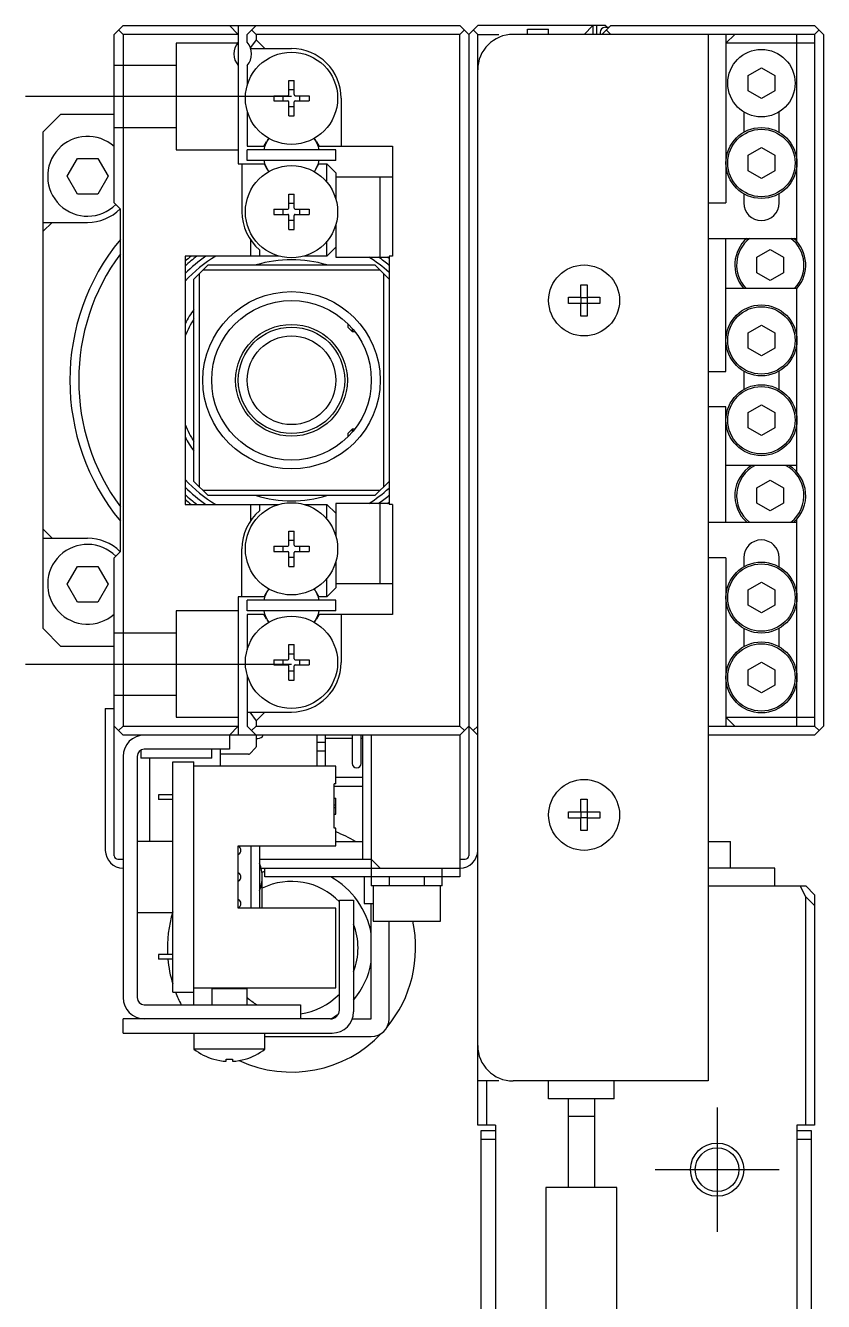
# Model space of a CAD drawing. Extents: x -1 to 675, y -8 to 372.
# Drawn here: x -1 to 44, y 219.5 to 291.4 of the extents above; entities that cross this region are included whole.
import ezdxf

# ---------------------------------------------------------------- set-up
doc = ezdxf.new("R2010")
doc.units = 0
doc.header["$LTSCALE"] = 0.5
doc.linetypes.add('CENTER', pattern=[50.8, 31.75, -6.35, 6.35, -6.35])
doc.linetypes.add('DASHED', pattern=[19.05, 12.7, -6.35])
for name, color, linetype in [('MSM_CENTER', 1, 'CENTER'), ('MSM_CONTINUOUS', 7, 'CONTINUOUS'), ('MSM_DASHED', 4, 'DASHED'), ('MSM_NARROW', 5, 'CONTINUOUS')]:
    doc.layers.add(name, color=color, linetype=linetype)

msp = doc.modelspace()

# ---------------------------------------------------------------- linework, layer by layer
at = {"layer": 'MSM_CENTER'}
for p, q in [((14, 287.425), (-1, 287.425)), ((-1, 255.425), (14, 255.425)), ((38, 230.425), (38, 223.425)), ((34.5, 226.925), (41.5, 226.925))]:
    msp.add_line(p, q, dxfattribs=at)
at = {"layer": 'MSM_CONTINUOUS'}
for p, q in [((4, 290.925), (4.5, 291.425)), ((4.5, 291.425), (23.5, 291.425)), ((11, 290.925), (10.5, 291.425)), ((11, 291.425), (11, 283.625)), ((11.5, 290.925), (12, 291.425)), ((23.5, 291.425), (24, 290.925)), ((24.5, 291.425), (24, 290.925)), ((31.7, 291.425), (24.5, 291.425)), ((30.5, 290.925), (31, 291.425)), ((31, 291.425), (31, 290.925)), ((31.2, 291.425), (31.2, 290.925)), ((32, 291.425), (31.5, 290.925)), ((31.7, 291.425), (31.8, 291.325)), ((31.7, 291.325), (31.9, 291.325)), ((32, 291.425), (43.5, 291.425)), ((44, 290.925), (43.5, 291.425)), ((4, 281.425), (4, 290.925)), ((4.25, 291.175), (4.5, 290.925)), ((4.5, 290.925), (4.5, 251.925)), ((11, 290.925), (4.5, 290.925)), ((11.5, 290.487), (11.5, 290.925)), ((12, 290.625), (11.685, 290.18)), ((11.75, 291.175), (12, 290.925)), ((12, 290.925), (12, 290.625)), ((23.5, 290.925), (12, 290.925)), ((12.5, 290.125), (12, 290.625)), ((23.5, 290.925), (23.75, 291.175)), ((23.5, 251.925), (23.5, 290.925)), ((24, 290.925), (24, 244.625)), ((24.25, 291.175), (24.5, 290.925)), ((24.5, 290.925), (25.7, 290.925)), ((24.5, 229.425), (24.5, 290.925)), ((43.5, 290.925), (26.5, 290.925)), ((27.3, 290.925), (27.3, 291.225)), ((27.3, 291.225), (28.5, 291.225)), ((28.5, 290.925), (28.5, 291.225)), ((31.4, 291.025), (31.4, 290.925)), ((31.75, 291.175), (32, 290.925)), ((37.5, 290.925), (37.5, 231.925)), ((38.5, 290.425), (39, 290.925)), ((38.5, 290.925), (38.5, 281.425)), ((42.5, 279.248), (42.5, 290.925)), ((43.5, 290.925), (43.75, 291.175)), ((43.5, 290.925), (43.5, 251.925)), ((44, 290.925), (44, 251.925)), ((11.704, 290.125), (14, 290.125)), ((43.5, 290.425), (38.5, 290.425)), ((11.5, 289.164), (11.5, 288.039)), ((39.75, 288.608), (40.5, 289.041)), ((39.75, 287.742), (39.75, 288.608)), ((40.5, 289.041), (41.25, 288.608)), ((41.25, 288.608), (41.25, 287.742)), ((13.855, 288.325), (14.145, 288.325)), ((13.855, 287.53), (13.855, 288.325)), ((14.145, 287.795), (13.855, 287.795)), ((14.145, 287.53), (14.145, 288.325)), ((40.5, 287.309), (39.75, 287.742)), ((41.25, 287.742), (40.5, 287.309)), ((13, 287.47), (13.795, 287.47)), ((13, 287.47), (13, 287.18)), ((13, 287.18), (13.795, 287.18)), ((13.53, 287.18), (13.53, 287.47)), ((13.855, 286.325), (13.855, 287.12)), ((14.145, 286.325), (14.145, 287.12)), ((14.205, 287.47), (15, 287.47)), ((14.205, 287.18), (15, 287.18)), ((14.47, 287.18), (14.47, 287.47)), ((15, 287.47), (15, 287.18)), ((16.8, 287.325), (16.8, 284.625)), ((1, 286.425), (0, 285.425)), ((1, 286.425), (4, 286.425)), ((11.5, 286.611), (11.5, 284.625)), ((13.855, 286.855), (14.145, 286.855)), ((13.855, 286.325), (14.145, 286.325)), ((39.5, 286.56), (39.5, 285.407)), ((41.5, 285.407), (41.5, 286.56)), ((0, 257.425), (0, 285.425)), ((12.449, 284.625), (12.599, 284.885)), ((15.401, 284.885), (15.551, 284.625)), ((11.5, 284.625), (12.449, 284.625)), ((11.5, 283.825), (11.5, 284.425)), ((16.5, 284.425), (11.5, 284.425)), ((15.551, 284.625), (19.7, 284.625)), ((16.5, 283.825), (16.5, 284.425)), ((19.7, 284.625), (19.7, 278.425)), ((39.75, 284.108), (40.5, 284.541)), ((40.5, 284.541), (41.25, 284.108)), ((1.345, 282.925), (1.923, 283.925)), ((1.923, 283.925), (3.077, 283.925)), ((3.077, 283.925), (3.655, 282.925)), ((11, 283.625), (12.45, 283.625)), ((11.2, 283.625), (11.2, 280.925)), ((16.5, 283.825), (11.5, 283.825)), ((12.45, 283.625), (12.579, 283.402)), ((15.379, 283.329), (15.55, 283.625)), ((15.55, 283.625), (16, 283.625)), ((16, 282.586), (16, 283.625)), ((16, 283.625), (16.5, 283.125)), ((39.75, 283.242), (39.75, 284.108)), ((41.25, 284.108), (41.25, 283.242)), ((1.923, 281.925), (1.345, 282.925)), ((3.655, 282.925), (3.077, 281.925)), ((16.5, 283.125), (16.5, 281.639)), ((19.7, 282.875), (16.5, 282.875)), ((19, 278.375), (19, 282.875)), ((40.5, 282.809), (39.75, 283.242)), ((41.25, 283.242), (40.5, 282.809)), ((3.077, 281.925), (1.923, 281.925)), ((4.35, 281.075), (4, 281.425)), ((13.855, 281.925), (14.145, 281.925)), ((13.855, 281.13), (13.855, 281.925)), ((14.145, 281.395), (13.855, 281.395)), ((14.145, 281.13), (14.145, 281.925)), ((37.5, 281.425), (38.5, 281.425)), ((39.5, 281.943), (39.5, 281.425)), ((41.5, 281.425), (41.5, 281.943)), ((4.35, 261.775), (4.35, 281.075)), ((13, 281.07), (13.795, 281.07)), ((13, 281.07), (13, 280.78)), ((13, 280.78), (13.795, 280.78)), ((13.53, 280.78), (13.53, 281.07)), ((13.855, 279.925), (13.855, 280.72)), ((14.145, 279.925), (14.145, 280.72)), ((14.205, 281.07), (15, 281.07)), ((14.205, 280.78), (15, 280.78)), ((14.47, 280.78), (14.47, 281.07)), ((15, 281.07), (15, 280.78)), ((0, 279.825), (0.5, 280.325)), ((0, 280.325), (2.5, 280.325)), ((13.855, 280.455), (14.145, 280.455)), ((13.855, 279.925), (14.145, 279.925)), ((16.5, 280.211), (16.5, 278.375)), ((11.7, 278.425), (11.7, 279.328)), ((16, 278.425), (16, 279.264)), ((37.5, 279.425), (42.5, 279.425)), ((38.5, 271.925), (38.5, 279.425)), ((8, 278.425), (8, 264.425)), ((13.286, 278.425), (8, 278.425)), ((12.2, 278.78), (12.2, 278.425)), ((16, 278.425), (14.714, 278.425)), ((16.5, 278.925), (16, 278.425)), ((16.5, 278.375), (19.5, 278.375)), ((19.7, 278.425), (19.5, 278.425)), ((19.5, 278.425), (19.5, 264.425)), ((40.25, 278.358), (41, 278.791)), ((41, 278.791), (41.75, 278.358)), ((8.5, 277.125), (9.3, 277.925)), ((9.3, 277.925), (18.7, 277.925)), ((18.7, 277.925), (19.5, 277.125)), ((40.25, 277.492), (40.25, 278.358)), ((41.75, 278.358), (41.75, 277.492)), ((8.5, 265.725), (8.5, 277.125)), ((8.8, 277.425), (8.8, 265.425)), ((19, 277.625), (9, 277.625)), ((19.2, 265.425), (19.2, 277.425)), ((41, 277.059), (40.25, 277.492)), ((41.75, 277.492), (41, 277.059)), ((30.32, 276.811), (30.68, 276.811)), ((30.32, 276.105), (30.32, 276.811)), ((30.68, 276.811), (30.68, 276.105)), ((38.5, 276.625), (42.5, 276.625)), ((42.5, 266.248), (42.5, 276.625)), ((29.614, 276.105), (30.32, 276.105)), ((29.614, 275.745), (29.614, 276.105)), ((30.32, 275.745), (29.614, 275.745)), ((30.33, 276.095), (30.32, 276.105)), ((30.33, 275.755), (30.32, 275.745)), ((30.32, 275.039), (30.32, 275.745)), ((30.33, 276.095), (30.67, 276.095)), ((30.33, 275.755), (30.33, 276.095)), ((30.67, 275.755), (30.33, 275.755)), ((30.67, 276.095), (30.68, 276.105)), ((30.67, 276.095), (30.67, 275.755)), ((30.67, 275.755), (30.68, 275.745)), ((30.68, 276.105), (31.386, 276.105)), ((30.68, 275.745), (30.68, 275.039)), ((31.386, 275.745), (30.68, 275.745)), ((31.386, 276.105), (31.386, 275.745)), ((30.68, 275.039), (30.32, 275.039)), ((17.2, 274.4), (17.2, 274.589)), ((17.2, 274.4), (17.425, 274.175)), ((17.425, 274.344), (17.425, 274.175)), ((17.425, 274.175), (17.562, 274.175)), ((39.75, 274.108), (40.5, 274.541)), ((39.75, 273.242), (39.75, 274.108)), ((40.5, 274.541), (41.25, 274.108)), ((41.25, 274.108), (41.25, 273.242)), ((40.5, 272.809), (39.75, 273.242)), ((41.25, 273.242), (40.5, 272.809)), ((37.5, 271.925), (38.5, 271.925)), ((39.5, 271.943), (39.5, 270.907)), ((41.5, 270.907), (41.5, 271.943)), ((38.5, 269.925), (37.5, 269.925)), ((38.5, 263.425), (38.5, 269.925)), ((39.75, 269.608), (40.5, 270.041)), ((40.5, 270.041), (41.25, 269.608)), ((39.75, 268.742), (39.75, 269.608)), ((41.25, 269.608), (41.25, 268.742)), ((17.425, 268.675), (17.2, 268.45)), ((17.2, 268.261), (17.2, 268.45)), ((17.425, 268.675), (17.425, 268.506)), ((17.562, 268.675), (17.425, 268.675)), ((40.5, 268.309), (39.75, 268.742)), ((41.25, 268.742), (40.5, 268.309)), ((42.5, 266.625), (38.5, 266.625)), ((9.3, 264.925), (8.5, 265.725)), ((19.5, 265.725), (18.7, 264.925)), ((40.25, 265.358), (41, 265.791)), ((41, 265.791), (41.75, 265.358)), ((9, 265.225), (19, 265.225)), ((18.7, 264.925), (9.3, 264.925)), ((40.25, 264.492), (40.25, 265.358)), ((41.75, 265.358), (41.75, 264.492)), ((8, 264.425), (13.286, 264.425)), ((11.7, 263.522), (11.7, 264.425)), ((12.2, 264.425), (12.2, 264.07)), ((14.714, 264.425), (16, 264.425)), ((16, 263.586), (16, 264.425)), ((16, 264.425), (16.5, 263.925)), ((19.5, 264.475), (16.5, 264.475)), ((16.5, 264.475), (16.5, 262.639)), ((19, 259.975), (19, 264.475)), ((19.7, 264.425), (19.5, 264.425)), ((19.7, 264.425), (19.7, 258.225)), ((41, 264.059), (40.25, 264.492)), ((41.75, 264.492), (41, 264.059)), ((37.5, 263.425), (42.5, 263.425)), ((42.5, 251.925), (42.5, 263.602)), ((0.5, 262.525), (0, 263.025)), ((13.855, 262.925), (14.145, 262.925)), ((13.855, 262.13), (13.855, 262.925)), ((14.145, 262.13), (14.145, 262.925)), ((0, 262.525), (2.5, 262.525)), ((11.2, 259.225), (11.2, 261.925)), ((13, 262.07), (13.795, 262.07)), ((13, 262.07), (13, 261.78)), ((13.53, 261.78), (13.53, 262.07)), ((14.145, 262.395), (13.855, 262.395)), ((14.205, 262.07), (15, 262.07)), ((14.47, 261.78), (14.47, 262.07)), ((15, 262.07), (15, 261.78)), ((4, 261.425), (4.35, 261.775)), ((4, 244.625), (4, 261.425)), ((13, 261.78), (13.795, 261.78)), ((13.855, 260.925), (13.855, 261.72)), ((13.855, 261.455), (14.145, 261.455)), ((14.145, 260.925), (14.145, 261.72)), ((14.205, 261.78), (15, 261.78)), ((16.5, 261.211), (16.5, 259.725)), ((38.5, 261.425), (37.5, 261.425)), ((38.5, 261.425), (38.5, 251.925)), ((39.5, 261.425), (39.5, 260.907)), ((41.5, 260.907), (41.5, 261.425)), ((1.345, 259.925), (1.923, 260.925)), ((1.923, 260.925), (3.077, 260.925)), ((3.077, 260.925), (3.655, 259.925)), ((13.855, 260.925), (14.145, 260.925)), ((1.923, 258.925), (1.345, 259.925)), ((3.655, 259.925), (3.077, 258.925)), ((16, 259.225), (16, 260.264)), ((16.5, 259.725), (16, 259.225)), ((16.5, 259.975), (19.7, 259.975)), ((39.75, 259.608), (40.5, 260.041)), ((40.5, 260.041), (41.25, 259.608)), ((12.45, 259.225), (11, 259.225)), ((11, 259.225), (11, 251.425)), ((11.5, 258.425), (11.5, 259.025)), ((16.5, 259.025), (11.5, 259.025)), ((12.45, 259.225), (12.579, 259.448)), ((15.379, 259.521), (15.55, 259.225)), ((16, 259.225), (15.55, 259.225)), ((16.5, 258.425), (16.5, 259.025)), ((39.75, 258.742), (39.75, 259.608)), ((41.25, 259.608), (41.25, 258.742)), ((3.077, 258.925), (1.923, 258.925)), ((16.5, 258.425), (11.5, 258.425)), ((40.5, 258.309), (39.75, 258.742)), ((41.25, 258.742), (40.5, 258.309)), ((12.449, 258.225), (11.5, 258.225)), ((11.5, 258.225), (11.5, 256.239)), ((12.599, 257.965), (12.449, 258.225)), ((15.551, 258.225), (15.401, 257.965)), ((19.7, 258.225), (15.551, 258.225)), ((16.8, 258.225), (16.8, 255.525)), ((0, 257.425), (1, 256.425)), ((39.5, 257.443), (39.5, 256.407)), ((41.5, 256.407), (41.5, 257.443)), ((4, 256.425), (1, 256.425)), ((13.855, 256.525), (14.145, 256.525)), ((13.855, 255.73), (13.855, 256.525)), ((14.145, 255.73), (14.145, 256.525)), ((13, 255.67), (13.795, 255.67)), ((13, 255.67), (13, 255.38)), ((13, 255.38), (13.795, 255.38)), ((13.53, 255.38), (13.53, 255.67)), ((14.145, 255.995), (13.855, 255.995)), ((14.205, 255.67), (15, 255.67)), ((14.205, 255.38), (15, 255.38)), ((14.47, 255.38), (14.47, 255.67)), ((15, 255.67), (15, 255.38)), ((39.75, 255.108), (40.5, 255.541)), ((40.5, 255.541), (41.25, 255.108)), ((11.5, 254.811), (11.5, 251.925)), ((13.855, 254.525), (13.855, 255.32)), ((13.855, 255.055), (14.145, 255.055)), ((14.145, 254.525), (14.145, 255.32)), ((39.75, 254.242), (39.75, 255.108)), ((41.25, 255.108), (41.25, 254.242)), ((13.855, 254.525), (14.145, 254.525)), ((40.5, 253.809), (39.75, 254.242)), ((41.25, 254.242), (40.5, 253.809)), ((3.5, 252.925), (3.5, 244.925)), ((3.5, 252.925), (4, 252.925)), ((11.5, 252.725), (14, 252.725)), ((11.646, 252.725), (12, 252.225)), ((12, 252.225), (12.5, 252.725)), ((4.5, 251.425), (4, 251.925)), ((4.5, 251.925), (4.25, 251.675)), ((4.5, 251.925), (11, 251.925)), ((10.5, 251.425), (11, 251.925)), ((11.5, 251.925), (12, 251.425)), ((12, 251.925), (11.75, 251.675)), ((12, 252.225), (12, 251.925)), ((12, 251.925), (23.5, 251.925)), ((23.75, 251.675), (23.5, 251.925)), ((24, 251.925), (23.5, 251.425)), ((24, 251.925), (24.5, 251.425)), ((24.5, 251.925), (24.25, 251.675)), ((37.5, 251.925), (43.5, 251.925)), ((39, 251.925), (38.5, 252.425)), ((38.5, 252.425), (43.5, 252.425)), ((43.75, 251.675), (43.5, 251.925)), ((43.5, 251.425), (44, 251.925)), ((23.5, 251.425), (4.5, 251.425)), ((10.5, 251.425), (10.5, 250.625)), ((11.998, 251.425), (11.998, 250.767)), ((11.998, 251.235), (12.108, 251.235)), ((15.425, 251.425), (15.425, 249.675)), ((15.925, 249.675), (15.925, 251.425)), ((17.425, 251.225), (15.925, 251.225)), ((17.425, 251.425), (17.425, 249.825)), ((17.925, 249.825), (17.925, 251.425)), ((18, 251.225), (17.925, 251.225)), ((18, 251.425), (18, 244.425)), ((18.5, 251.425), (18.5, 242.925)), ((23.5, 251.425), (23.5, 243.425)), ((43.5, 251.425), (37.5, 251.425)), ((5.5, 250.572), (5.5, 250.125)), ((10.5, 250.625), (5.7, 250.625)), ((9.5, 250.125), (9.5, 250.625)), ((10, 249.675), (10, 250.625)), ((11.576, 250.345), (10, 250.345)), ((11.968, 250.696), (11.647, 250.374)), ((15.425, 251.025), (15.925, 251.025)), ((15.425, 250.527), (15.925, 250.527)), ((4.5, 250.225), (4.5, 236.625)), ((5.3, 250.225), (5.3, 236.625)), ((9.5, 250.125), (5.5, 250.125)), ((6, 250.125), (6, 245.425)), ((7.3, 236.925), (7.3, 249.925)), ((7.3, 249.925), (8.5, 249.925)), ((8.5, 236.225), (8.5, 249.925)), ((16.5, 249.675), (8.5, 249.675)), ((16.5, 248.675), (16.5, 249.675)), ((18, 249.025), (16.5, 249.025)), ((16.4, 246.175), (16.4, 248.675)), ((16.5, 248.675), (16.4, 248.675)), ((18, 248.525), (16.4, 248.525)), ((6.5, 248.05), (6.5, 247.8)), ((7.3, 248.05), (6.5, 248.05)), ((7.3, 247.8), (6.5, 247.8)), ((16.4, 247.875), (16.5, 247.875)), ((16.4, 247.5), (16.5, 247.5)), ((16.5, 246.975), (16.5, 247.875)), ((30.32, 247.811), (30.68, 247.811)), ((30.32, 247.105), (30.32, 247.811)), ((30.68, 247.811), (30.68, 247.105)), ((16.4, 247.35), (16.5, 247.35)), ((16.4, 246.975), (16.5, 246.975)), ((29.614, 247.105), (30.32, 247.105)), ((29.614, 246.745), (29.614, 247.105)), ((30.32, 246.745), (29.614, 246.745)), ((30.33, 247.095), (30.32, 247.105)), ((30.33, 246.755), (30.32, 246.745)), ((30.32, 246.039), (30.32, 246.745)), ((30.33, 247.095), (30.67, 247.095)), ((30.33, 246.755), (30.33, 247.095)), ((30.67, 246.755), (30.33, 246.755)), ((30.67, 247.095), (30.68, 247.105)), ((30.67, 247.095), (30.67, 246.755)), ((30.67, 246.755), (30.68, 246.745)), ((30.68, 247.105), (31.386, 247.105)), ((30.68, 246.745), (30.68, 246.039)), ((31.386, 246.745), (30.68, 246.745)), ((31.386, 247.105), (31.386, 246.745)), ((16.5, 246.175), (16.4, 246.175)), ((16.5, 245.175), (16.5, 246.175)), ((30.68, 246.039), (30.32, 246.039)), ((7.3, 245.425), (5.3, 245.425)), ((16.5, 245.425), (18, 245.425)), ((37.5, 245.425), (38.75, 245.425)), ((38.75, 243.925), (38.75, 245.425)), ((11, 245.175), (16.5, 245.175)), ((11, 241.675), (11, 245.175)), ((11.7, 245.175), (11.7, 241.675)), ((12.2, 245.175), (12.2, 241.675)), ((4.2, 244.425), (4.5, 244.425)), ((12.2, 244.425), (18.5, 244.425)), ((12.286, 243.925), (23.5, 243.925)), ((12.5, 243.425), (12.5, 243.925)), ((19, 243.925), (18.5, 244.425)), ((22.5, 242.925), (22.5, 243.925)), ((23.5, 244.425), (23.8, 244.425)), ((41.25, 243.925), (37.5, 243.925)), ((41.25, 242.925), (41.25, 243.925)), ((12.35, 241.675), (12.35, 243.425)), ((23.5, 243.425), (12.5, 243.425)), ((18.1, 243.425), (18.1, 241.925)), ((19.5, 243.425), (19.5, 242.925)), ((21.5, 242.925), (21.5, 243.425)), ((22.5, 242.925), (18.5, 242.925)), ((18.6, 242.925), (18.6, 240.925)), ((22.4, 240.925), (22.4, 242.925)), ((37.5, 242.925), (43, 242.925)), ((43, 242.313), (42.694, 242.925)), ((43, 242.925), (43.5, 242.425)), ((43.5, 242.425), (43.5, 229.425)), ((16.7, 242.125), (17.5, 242.125)), ((16.7, 235.925), (16.7, 242.125)), ((17.5, 242.125), (17.5, 235.825)), ((18.1, 241.925), (18.6, 241.925)), ((18.5, 235.425), (18.5, 241.925)), ((43, 229.425), (43, 242.313)), ((43.5, 241.813), (43, 242.313)), ((5.3, 241.425), (7.3, 241.425)), ((16.5, 241.675), (11, 241.675)), ((16.5, 237.175), (16.5, 241.675)), ((18.6, 240.925), (22.4, 240.925)), ((19.5, 235.425), (19.5, 240.925)), ((6.5, 239.05), (6.5, 238.8)), ((7.3, 239.05), (6.5, 239.05)), ((7.3, 238.8), (6.5, 238.8)), ((7.3, 236.925), (8.5, 236.925)), ((8.5, 237.175), (16.5, 237.175)), ((9.55, 237.175), (9.5, 237.125)), ((9.5, 237.175), (9.5, 236.225)), ((11.5, 237.125), (9.5, 237.125)), ((11.5, 237.125), (11.45, 237.175)), ((11.5, 236.225), (11.5, 237.125)), ((5.7, 236.225), (14.5, 236.225)), ((14.5, 236.225), (14.5, 235.425)), ((4.5, 234.625), (4.5, 235.425)), ((16.2, 235.425), (4.5, 235.425)), ((17.431, 235.425), (18.5, 235.425)), ((4.5, 234.625), (16.3, 234.625)), ((8.5, 234.625), (8.5, 233.727)), ((12.5, 233.727), (12.5, 234.625)), ((12.5, 234.425), (18.5, 234.425)), ((12.5, 233.727), (8.5, 233.727)), ((9.611, 233.151), (9.614, 233.156)), ((10.32, 233.156), (10.68, 233.156)), ((10.32, 233.035), (10.32, 233.156)), ((10.68, 233.156), (10.68, 233.035)), ((11.386, 233.156), (11.389, 233.151)), ((25.7, 231.925), (24.5, 231.925)), ((25, 231.925), (25, 229.425)), ((37.5, 231.925), (26.5, 231.925)), ((28.5, 230.925), (28.5, 231.925)), ((32.2, 230.925), (32.2, 231.925)), ((32.2, 230.925), (28.5, 230.925)), ((29.6, 230.925), (29.6, 225.925)), ((31.1, 225.925), (31.1, 230.925)), ((31.1, 229.925), (29.6, 229.925)), ((25.5, 229.425), (24.5, 229.425)), ((24.7, 229.125), (25.5, 229.125)), ((24.7, 214.125), (24.7, 229.125)), ((25.5, 229.425), (25.5, 213.925)), ((42.5, 229.425), (42.5, 213.925)), ((43.5, 229.425), (42.5, 229.425)), ((42.5, 229.125), (43.3, 229.125)), ((43.3, 229.125), (43.3, 213.925)), ((25.5, 228.625), (24.7, 228.625)), ((43.3, 228.625), (42.5, 228.625)), ((28.35, 225.925), (28.35, 216.803)), ((32.35, 225.925), (28.35, 225.925)), ((32.35, 216.803), (32.35, 225.925))]:
    msp.add_line(p, q, dxfattribs=at)
for centre, radius in [((14, 287.325), 2.6), ((40.5, 288.175), 1.9), ((40.5, 283.675), 2), ((40.5, 283.675), 1.9), ((14, 280.925), 2.6), ((30.5, 275.925), 2), ((14, 271.425), 5), ((14, 271.425), 4.5), ((40.5, 273.675), 2), ((40.5, 273.675), 1.9), ((14, 271.425), 3.15), ((14, 271.425), 3), ((40.5, 269.175), 2), ((40.5, 269.175), 1.9), ((14, 261.925), 2.6), ((40.5, 259.175), 2), ((40.5, 259.175), 1.9), ((14, 255.525), 2.6), ((40.5, 254.675), 2), ((40.5, 254.675), 1.9), ((30.5, 246.925), 2), ((38, 226.925), 1.23)]:
    msp.add_circle(centre, radius, dxfattribs=at)
for centre, radius, start, end in [((31.7, 291.025), 0.3, 90, 180), ((26.5, 288.925), 2, 90, 180), ((11.75, 289.825), 1, 138.59038, 221.40962), ((10.75, 289.825), 1, 318.59038, 41.40962), ((14, 287.325), 2.8, 0, 90), ((13.795, 287.53), 0.06, 270, 0), ((13.795, 287.12), 0.06, 0, 90), ((14.205, 287.53), 0.06, 180, 270), ((14.205, 287.12), 0.06, 90, 180), ((2.5, 282.925), 2.25, 48.18965, 315.00002), ((14, 284.125), 1.587, 143.80278, 169.10695), ((14.115, 284.01), 1.75, 142.99403, 150), ((14, 284.125), 1.587, 10.89305, 36.19722), ((13.885, 284.01), 1.75, 30, 37.00597), ((14, 284.125), 1.587, 190.89305, 216.19722), ((14, 284.125), 1.587, 323.80278, 349.10695), ((14.115, 284.24), 1.75, 208.62173, 217.00597), ((13.885, 284.24), 1.75, 322.99403, 328.62173), ((40.5, 281.425), 1, 180, 0), ((2.5, 282.925), 2.6, 270, 315.00002), ((14, 280.925), 2.8, 180, 229.9948), ((13.795, 281.13), 0.06, 270, 0), ((13.795, 280.72), 0.06, 0, 90), ((14.205, 281.13), 0.06, 180, 270), ((14.205, 280.72), 0.06, 90, 180), ((14, 271.425), 12.5, 140.53382, 219.46618), ((41, 277.925), 2, 131.40962, 220.5416), ((41, 277.925), 1.9, 127.86365, 223.17355), ((41, 277.925), 1.9, 316.82645, 52.13635), ((41, 277.925), 2, 318.59038, 48.59038), ((14, 271.425), 12, 143.52984, 216.47016), ((14, 271.425), 8.2, 121.38815, 137.02972), ((14, 271.425), 9, 128.94244, 131.81032), ((14, 271.425), 8.8, 127.30179, 132.98589), ((14, 271.425), 8.5, 124.56032, 134.90087), ((14, 271.425), 8.2, 47.87644, 57.94737), ((14, 271.425), 8.5, 49.67978, 54.84994), ((14, 271.425), 8.8, 51.31781, 52.16428), ((14, 271.425), 6.8, 72.91742, 107.08258), ((14, 271.425), 6.8, 143.98115, 151.92751), ((14, 271.425), 6.5, 147.79577, 157.38014), ((14, 271.425), 6.5, 202.61987, 212.20423), ((14, 271.425), 6.8, 208.07249, 216.01885), ((41, 264.925), 2, 121.78833, 228.59038), ((41, 264.925), 1.9, 116.52535, 232.13635), ((41, 264.925), 1.9, 307.86365, 63.47465), ((41, 264.925), 2, 311.40962, 58.21167), ((14, 271.425), 8.2, 222.97028, 238.61185), ((14, 271.425), 8.5, 225.09913, 235.43968), ((14, 271.425), 8.8, 227.01411, 232.69821), ((14, 271.425), 9, 228.18969, 231.05756), ((14, 271.425), 6.8, 252.91742, 287.08258), ((14, 271.425), 8.2, 302.05263, 312.12356), ((14, 271.425), 8.5, 305.15006, 310.32021), ((14, 261.925), 2.8, 130.0052, 180), ((14, 271.425), 8.8, 307.83572, 308.68219), ((2.5, 259.925), 2.25, 44.99998, 311.81035), ((2.5, 259.925), 2.6, 44.99998, 90), ((13.795, 262.13), 0.06, 270, 0), ((14.205, 262.13), 0.06, 180, 270), ((40.5, 261.425), 1, 0, 180), ((13.795, 261.72), 0.06, 0, 90), ((14.205, 261.72), 0.06, 90, 180), ((14, 258.725), 1.587, 143.80278, 169.10695), ((14.115, 258.61), 1.75, 142.99403, 151.37827), ((14, 258.725), 1.587, 10.89305, 36.19722), ((13.885, 258.61), 1.75, 31.37827, 37.00597), ((14, 258.725), 1.587, 190.89305, 216.19722), ((14, 258.725), 1.587, 323.80278, 349.10695), ((14.115, 258.84), 1.75, 210, 217.00597), ((13.885, 258.84), 1.75, 322.99403, 330), ((13.795, 255.73), 0.06, 270, 0), ((13.795, 255.32), 0.06, 0, 90), ((14, 255.525), 2.8, 270, 0), ((14.205, 255.73), 0.06, 180, 270), ((14.205, 255.32), 0.06, 90, 180), ((5.7, 250.225), 1.2, 90, 180), ((12.108, 251.565), 0.33, 270, 334.89728), ((5.7, 250.225), 0.4, 90, 180), ((11.576, 250.445), 0.1, 270, 315), ((11.898, 250.767), 0.1, 315, 0), ((17.675, 249.825), 0.25, 180, 0), ((14, 239.425), 7, 58.99728, 69.07516), ((4.5, 244.925), 1, 180, 270), ((4.2, 244.625), 0.2, 180, 270), ((10.9, 244.925), 0.25, 293.57818, 66.42182), ((23.5, 244.925), 1, 270, 0), ((23.8, 244.625), 0.2, 270, 0), ((10.35, 243.425), 2, 337.66835, 22.33164), ((10.9, 243.425), 0.25, 293.57818, 66.42182), ((14, 239.425), 4.57, 109.16122, 111.38494), ((14, 239.425), 3.75, 43.9455, 116.10386), ((14, 239.425), 4.57, 10.04117, 61.07731), ((10.9, 241.925), 0.25, 293.57818, 66.42182), ((14, 239.425), 7, 163.16499, 183.07089), ((14, 239.425), 3.75, 338.96057, 21.03943), ((14, 239.425), 7, 320.15712, 12.37362), ((14, 239.425), 7, 185.12252, 196.83501), ((14, 239.425), 4.57, 319.98397, 349.95883), ((14, 239.425), 7, 200.92483, 207.20289), ((14, 239.425), 3.75, 277.66227, 316.0545), ((5.7, 236.625), 1.2, 180, 270), ((5.7, 236.625), 0.4, 180, 270), ((14, 239.425), 3.75, 228.18971, 238.57609), ((16.2, 235.925), 0.5, 270, 0), ((14, 239.425), 4.57, 298.92543, 305.37919), ((16.3, 235.825), 1.2, 270, 0), ((18.5, 235.425), 1, 270, 0), ((14, 239.425), 7, 245.06398, 316.5758), ((26.5, 233.925), 2, 180, 270), ((10.5, 236.225), 3.2, 231.31781, 253.87747), ((10.5, 236.225), 3.195, 253.89329, 266.77029), ((10.5, 236.225), 3.195, 273.22971, 286.10671), ((10.5, 236.225), 3.2, 286.12253, 308.68219)]:
    msp.add_arc(centre, radius, start, end, dxfattribs=at)
at = {"layer": 'MSM_DASHED'}
for p, q in [((10.95, 290.425), (7.5, 290.425)), ((7.5, 290.425), (7.5, 284.425)), ((7.5, 289.175), (4, 289.175)), ((4, 285.675), (7.5, 285.675)), ((7.5, 284.425), (11, 284.425)), ((7.5, 258.425), (7.5, 252.425)), ((11, 258.425), (7.5, 258.425)), ((7.5, 257.175), (4, 257.175)), ((4, 253.675), (7.5, 253.675)), ((7.5, 252.425), (11, 252.425))]:
    msp.add_line(p, q, dxfattribs=at)
at = {"layer": 'MSM_NARROW'}
msp.add_line((17.562, 268.675), (17.562, 268.675), dxfattribs=at)
for centre, radius in [((14, 271.425), 2.5), ((38, 226.925), 1.5)]:
    msp.add_circle(centre, radius, dxfattribs=at)

doc.saveas('drawing.dxf')
